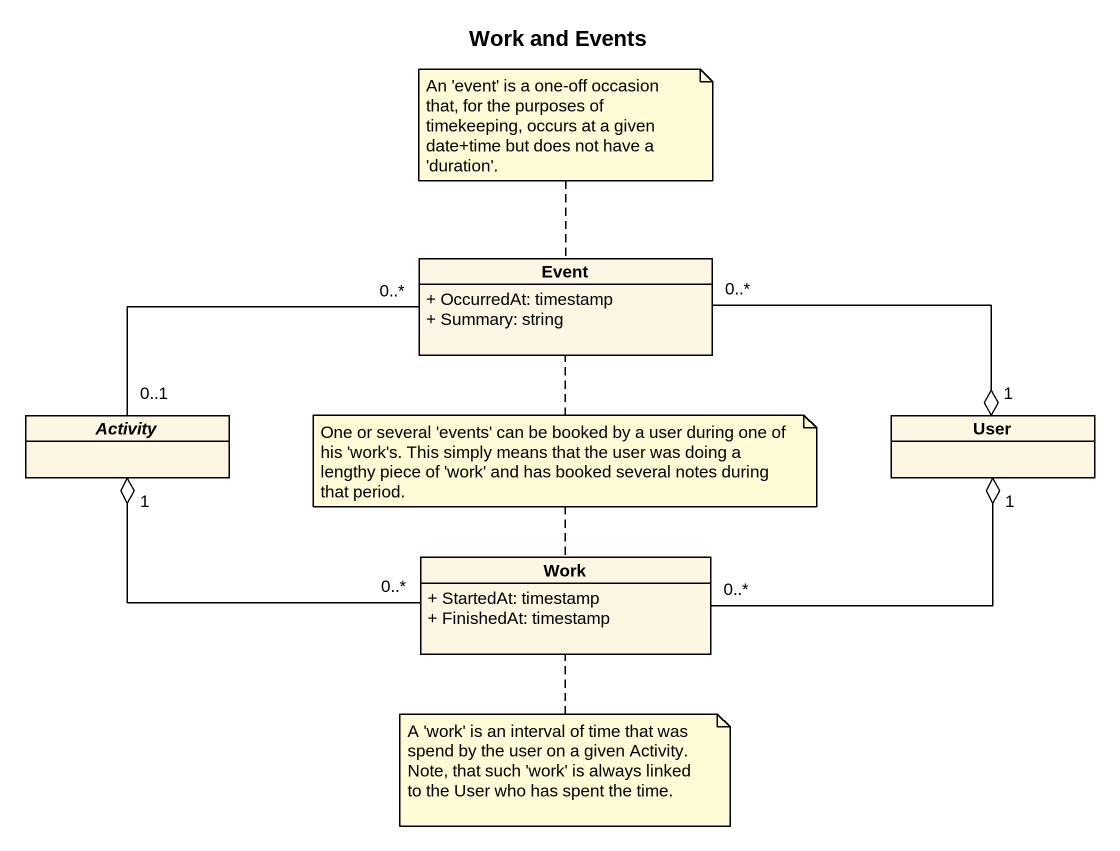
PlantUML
@startuml
title Work and Events
hide circle
hide empty members
skinparam classAttributeIconSize 0
class Event {
  + OccurredAt: timestamp
  + Summary: string
}
abstract class Activity
class User
class Work {
  + StartedAt: timestamp
  + FinishedAt: timestamp
}
Event "0..*" -left- "0..1" Activity
Event "0..*" -right-o "1" User
Work "0..*" -left-o "1" Activity
Work "0..*" -right-o "1" User
note top of Event : An 'event' is a one-off occasion that, for the purposes of timekeeping, occurs at a given date+time but does not have a 'duration'.
note as N2
  One or several 'events' can be booked by a user during one of his 'work's. This simply means that the user was doing a lengthy piece of 'work' and has booked several notes during that period.
end note
N2 .. Work
N2 .. Event
note bottom of Work
  A 'work' is an interval of time that was spend by the user on a given Activity.
  Note, that such 'work' is always linked to the User who has spent the time.
end note
@enduml
